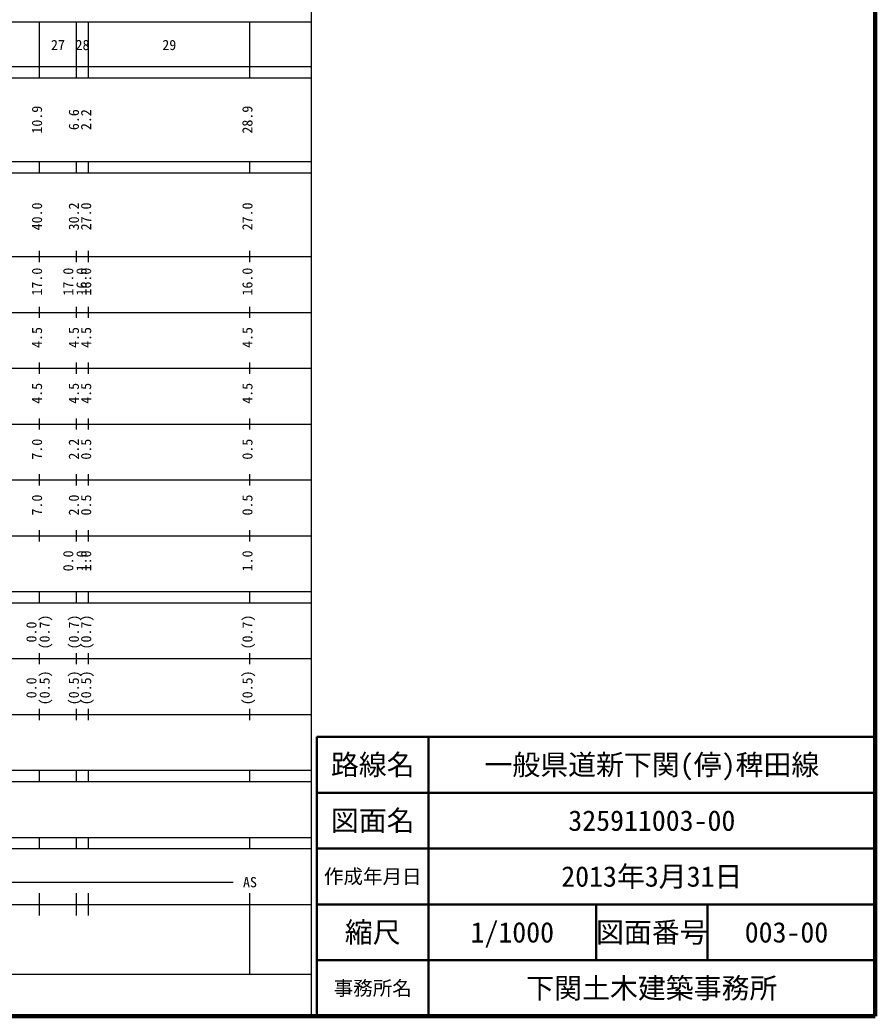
# Model space of a CAD drawing. Units: millimetres on the paper, enlarged 1000 times. Extents: x 40000 to 680000, y 20000 to 380000.
# Drawn here: x 526783 to 680000, y 20000 to 198357 of the extents above; entities that cross this region are included whole.
import ezdxf
from ezdxf.enums import TextEntityAlignment as Align

# ---------------------------------------------------------------- set-up
doc = ezdxf.new("R2010")
doc.units = ezdxf.units.MM
doc.header["$LTSCALE"] = 1000
for name, color, linetype, lineweight in [('M-TTL', 2, 'Continuous', 140), ('M-TTL-BAND', 7, 'Continuous', 25), ('M-TTL-FRAM', 2, 'Continuous', 50), ('M-TTL-LINE', 7, 'Continuous', 50)]:
    doc.layers.add(name, color=color, linetype=linetype, lineweight=lineweight)
doc.layers.add('M-TTL-TXT', color=7, linetype='Continuous')
doc.styles.add('ＭＳ ゴシック', font='')
doc.styles.get('ＭＳ ゴシック').set_extended_font_data('MS Gothic')

msp = doc.modelspace()

# ---------------------------------------------------------------- linework, layer by layer
at = {"layer": 'M-TTL'}
for p, q in [((680000, 20000), (680000, 380000)), ((40000, 20000), (680000, 20000))]:
    msp.add_line(p, q, dxfattribs=at)
at = {"layer": 'M-TTL-BAND'}
for p, q in [((579000, 20000), (579000, 370000)), ((68000, 198000), (579000, 198000)), ((530300, 188000), (530300, 198000)), ((536900, 188000), (536900, 198000)), ((539100, 188000), (539100, 198000)), ((568000, 188000), (568000, 198000)), ((40000, 190000), (579000, 190000)), ((40000, 188000), (579000, 188000)), ((40000, 173000), (579000, 173000)), ((530300, 171000), (530300, 173000)), ((536900, 171000), (536900, 173000)), ((539100, 171000), (539100, 173000)), ((568000, 171000), (568000, 173000)), ((40000, 171000), (579000, 171000)), ((530300, 155000), (530300, 157000)), ((536900, 155000), (536900, 157000)), ((539100, 155000), (539100, 157000)), ((568000, 155000), (568000, 157000)), ((40000, 156000), (579000, 156000)), ((530300, 145000), (530300, 147000)), ((536900, 145000), (536900, 147000)), ((539100, 145000), (539100, 147000)), ((568000, 145000), (568000, 147000)), ((46000, 146000), (579000, 146000)), ((52000, 136000), (579000, 136000)), ((530300, 135000), (530300, 137000)), ((536900, 135000), (536900, 137000)), ((539100, 135000), (539100, 137000)), ((568000, 135000), (568000, 137000)), ((530300, 125000), (530300, 127000)), ((536900, 125000), (536900, 127000)), ((539100, 125000), (539100, 127000)), ((568000, 125000), (568000, 127000)), ((46000, 126000), (579000, 126000)), ((52000, 116000), (579000, 116000)), ((530300, 115000), (530300, 117000)), ((536900, 115000), (536900, 117000)), ((539100, 115000), (539100, 117000)), ((568000, 115000), (568000, 117000)), ((46000, 106000), (579000, 106000)), ((530300, 105000), (530300, 107000)), ((536900, 105000), (536900, 107000)), ((539100, 105000), (539100, 107000)), ((568000, 105000), (568000, 107000)), ((40000, 96000), (579000, 96000)), ((530300, 94000), (530300, 96000)), ((536900, 94000), (536900, 96000)), ((539100, 94000), (539100, 96000)), ((568000, 94000), (568000, 96000)), ((40000, 94000), (579000, 94000)), ((49000, 84000), (579000, 84000)), ((530300, 83000), (530300, 85000)), ((536900, 83000), (536900, 85000)), ((539100, 83000), (539100, 85000)), ((568000, 83000), (568000, 85000)), ((530300, 73000), (530300, 75000)), ((536900, 73000), (536900, 75000)), ((539100, 73000), (539100, 75000)), ((568000, 73000), (568000, 75000)), ((40000, 74000), (579000, 74000)), ((40000, 64000), (579000, 64000)), ((530300, 62000), (530300, 64000)), ((536900, 62000), (536900, 64000)), ((539100, 62000), (539100, 64000)), ((568000, 62000), (568000, 64000)), ((40000, 62000), (579000, 62000)), ((40000, 52000), (579000, 52000)), ((530300, 50000), (530300, 52000)), ((536900, 50000), (536900, 52000)), ((539100, 50000), (539100, 52000)), ((568000, 50000), (568000, 52000)), ((40000, 50000), (579000, 50000)), ((71000, 44000), (565000, 44000)), ((530300, 38000), (530300, 42000)), ((536900, 38000), (536900, 42000)), ((539100, 38000), (539100, 42000)), ((568000, 27500), (568000, 42000)), ((40000, 40000), (579000, 40000)), ((68000, 27500), (579000, 27500))]:
    msp.add_line(p, q, dxfattribs=at)
at = {"layer": 'M-TTL-FRAM'}
for p, q in [((680000, 70000), (580000, 70000)), ((580000, 70000), (580000, 20000))]:
    msp.add_line(p, q, dxfattribs=at)
at = {"layer": 'M-TTL-LINE'}
for p, q in [((600000, 70000), (600000, 20000)), ((680000, 60000), (580000, 60000)), ((680000, 50000), (580000, 50000)), ((680000, 40000), (580000, 40000)), ((630000, 40000), (630000, 30000)), ((650000, 40000), (650000, 30000)), ((680000, 30000), (580000, 30000))]:
    msp.add_line(p, q, dxfattribs=at)

# ---------------------------------------------------------------- texts
at = {"layer": 'M-TTL-BAND', "style": 'ＭＳ ゴシック'}
for s, p in [('27', (533600, 192405)), ('28', (538000, 192405)), ('29', (553550, 192405)), ('AS', (568000, 42500))]:
    msp.add_text(s, height=1833, dxfattribs=at).set_placement(p, align=Align.BOTTOM_CENTER)
for s, p in [('10.9', (531300, 180500)), ('6.6', (537900, 180500)), ('2.2', (540100, 180500)), ('28.9', (569000, 180500)), ('40.0', (531300, 163174)), ('30.2', (537900, 163174)), ('27.0', (540100, 163174)), ('27.0', (569000, 163174)), ('17.0', (531300, 151500)), ('17.0', (536900, 151500)), ('16.0', (539270, 151500)), ('16.0', (540100, 151500)), ('16.0', (569000, 151500)), ('4.5', (531300, 141500)), ('4.5', (537900, 141500)), ('4.5', (540100, 141500)), ('4.5', (569000, 141500)), ('4.5', (531300, 131500)), ('4.5', (537900, 131500)), ('4.5', (540100, 131500)), ('4.5', (569000, 131500)), ('7.0', (531300, 121500)), ('2.2', (537900, 121500)), ('0.5', (540100, 121500)), ('0.5', (569000, 121500)), ('7.0', (531300, 111500)), ('2.0', (537900, 111500)), ('0.5', (540100, 111500)), ('0.5', (569000, 111500)), ('0.0', (536900, 101500)), ('1.0', (539270, 101500)), ('1.0', (540100, 101500)), ('1.0', (569000, 101500)), ('(0.7)', (532670, 88764)), ('(0.7)', (537900, 88764)), ('(0.7)', (540100, 88764)), ('(0.7)', (569000, 88764)), ('0.0', (530300, 88764)), ('0.0', (530300, 78764)), ('(0.5)', (532670, 78764)), ('(0.5)', (537900, 78764)), ('(0.5)', (540100, 78764)), ('(0.5)', (569000, 78764))]:
    msp.add_text(s, height=1833, rotation=90, dxfattribs=at).set_placement(p, align=Align.BOTTOM_CENTER)
at = {"layer": 'M-TTL-TXT', "style": 'ＭＳ ゴシック'}
for s, height, p in [('路線名', 3666, (590000, 65000)), ('路線名', 3666, (590000, 65000)), ('一般県道新下関(停)稗田線', 3666, (640000, 65000)), ('図面名', 3666, (590000, 55000)), ('図面名', 3666, (590000, 55000)), ('325911003-00', 3666, (640000, 55000)), ('作成年月日', 2566, (590000, 45000)), ('作成年月日', 2566, (590000, 45000)), ('2013年3月31日', 3666, (640000, 45000)), ('縮尺', 3666, (590000, 35000)), ('縮尺', 3666, (590000, 35000)), ('1/1000', 3666, (615000, 35000)), ('図面番号', 3666, (640000, 35000)), ('図面番号', 3666, (640000, 35000)), ('003-00', 3666, (664125, 35000)), ('下関土木建築事務所', 3666, (640000, 25000)), ('事務所名', 2566, (590000, 25000)), ('事務所名', 2566, (590000, 25000))]:
    msp.add_text(s, height=height, dxfattribs=at).set_placement(p, align=Align.MIDDLE_CENTER)

doc.saveas('drawing.dxf')
